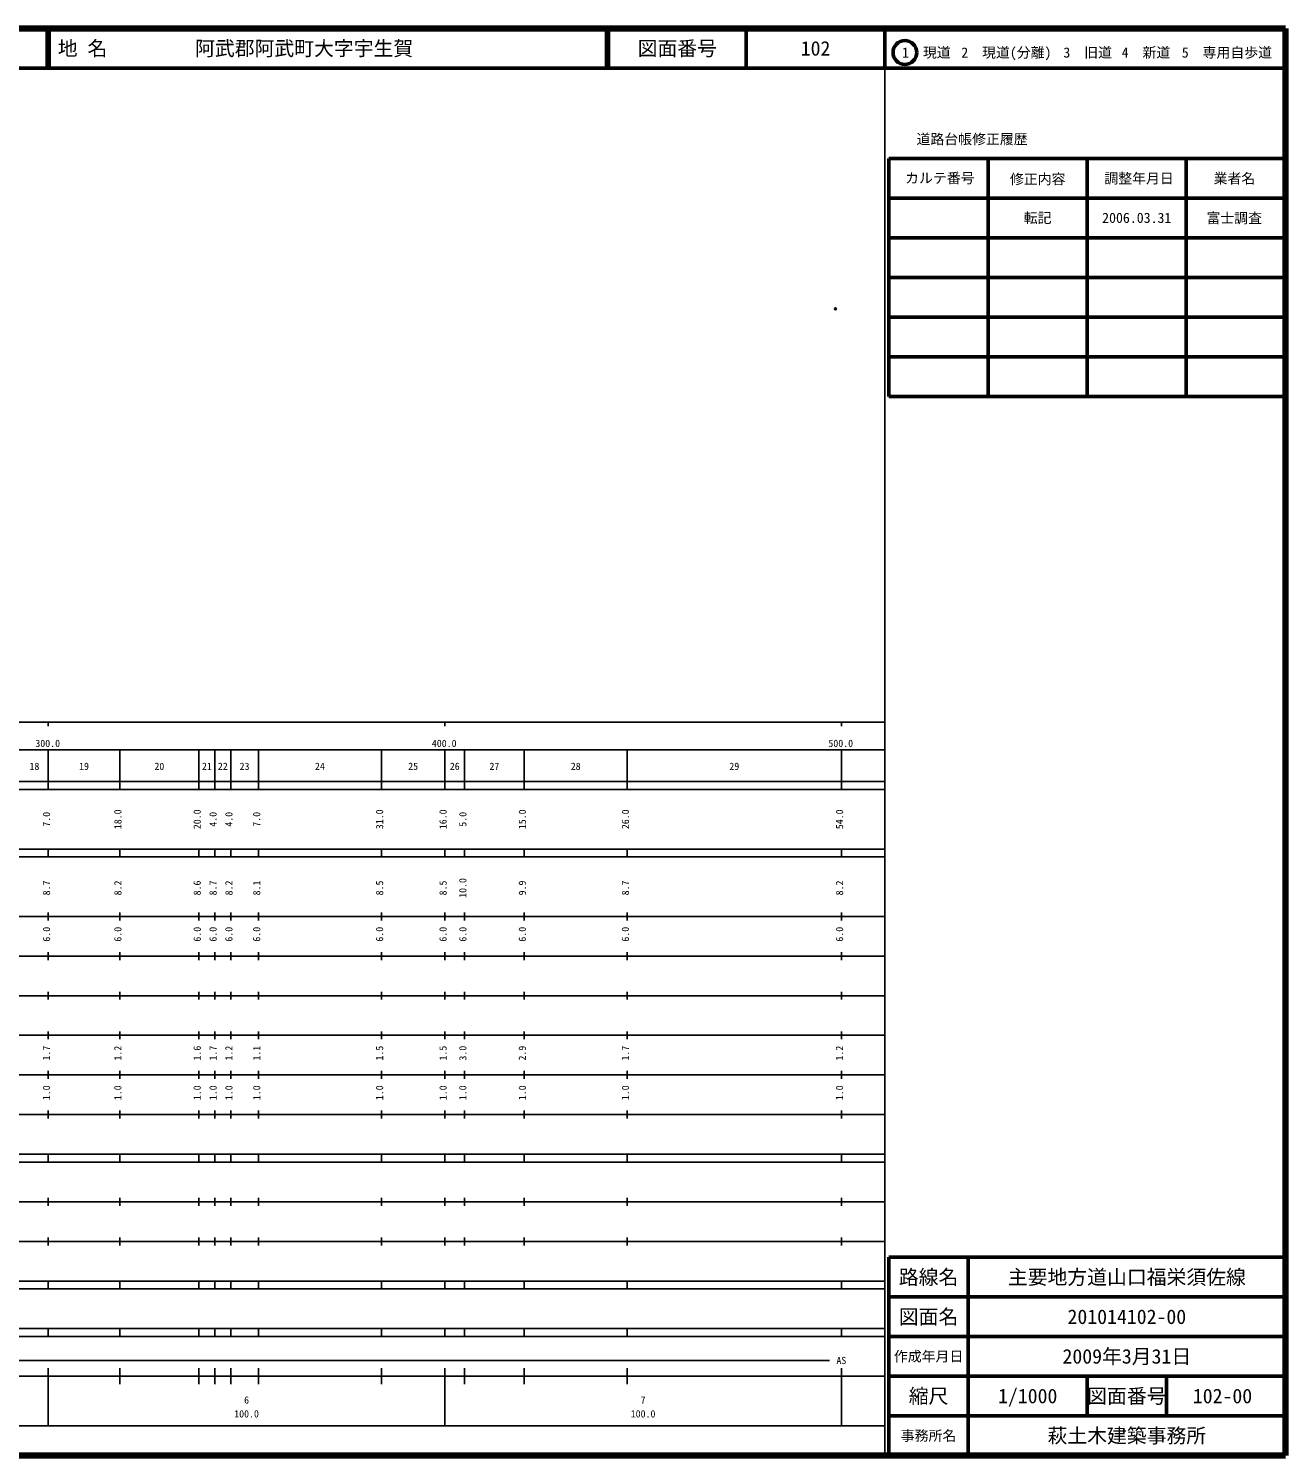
# Model space of a CAD drawing. Units: millimetres on the paper. Extents: x 40 to 680, y 20 to 380.
# Drawn here: x 363 to 680, y 20 to 380 of the extents above; entities that cross this region are included whole.
import ezdxf
from ezdxf.enums import TextEntityAlignment as Align

# ---------------------------------------------------------------- set-up
doc = ezdxf.new("R2010")
doc.units = ezdxf.units.MM
doc.header["$PDMODE"] = 32
doc.header["$PDSIZE"] = 0.5
doc.layers.add('M-OTRS', color=6, linetype='Continuous')
doc.layers.add('M-TTL-TXT', color=7, linetype='Continuous')
for name, color, linetype, lineweight in [('M-TTL', 2, 'Continuous', 140), ('M-TTL-BAND', 7, 'Continuous', 25), ('M-TTL-FRAM', 2, 'Continuous', 50), ('M-TTL-LINE', 7, 'Continuous', 50)]:
    doc.layers.add(name, color=color, linetype=linetype, lineweight=lineweight)
doc.styles.add('ＭＳ ゴシック', font='')
doc.styles.get('ＭＳ ゴシック').set_extended_font_data('MS Gothic')

msp = doc.modelspace()

# ---------------------------------------------------------------- linework, layer by layer
at = {"layer": 'M-OTRS'}
msp.add_point((566.515, 309.302), dxfattribs=at)
at = {"layer": 'M-TTL'}
for p, q in [((680, 380), (40, 380)), ((680, 20), (680, 380)), ((40, 20), (680, 20))]:
    msp.add_line(p, q, dxfattribs=at)
at = {"layer": 'M-TTL-BAND'}
for p, q in [((579, 20), (579, 370)), ((40, 205), (579, 205)), ((368, 205), (368, 204)), ((468, 205), (468, 204)), ((568, 205), (568, 204)), ((68, 198), (579, 198)), ((368, 188), (368, 198)), ((386, 188), (386, 198)), ((406, 188), (406, 198)), ((410, 188), (410, 198)), ((414, 188), (414, 198)), ((421, 188), (421, 198)), ((452, 188), (452, 198)), ((468, 188), (468, 198)), ((473, 188), (473, 198)), ((488, 188), (488, 198)), ((514, 188), (514, 198)), ((568, 188), (568, 198)), ((40, 190), (579, 190)), ((40, 188), (579, 188)), ((40, 173), (579, 173)), ((368, 171), (368, 173)), ((386, 171), (386, 173)), ((406, 171), (406, 173)), ((410, 171), (410, 173)), ((414, 171), (414, 173)), ((421, 171), (421, 173)), ((452, 171), (452, 173)), ((468, 171), (468, 173)), ((473, 171), (473, 173)), ((488, 171), (488, 173)), ((514, 171), (514, 173)), ((568, 171), (568, 173)), ((40, 171), (579, 171)), ((40, 156), (579, 156)), ((368, 155), (368, 157)), ((386, 155), (386, 157)), ((406, 155), (406, 157)), ((410, 155), (410, 157)), ((414, 155), (414, 157)), ((421, 155), (421, 157)), ((452, 155), (452, 157)), ((468, 155), (468, 157)), ((473, 155), (473, 157)), ((488, 155), (488, 157)), ((514, 155), (514, 157)), ((568, 155), (568, 157)), ((46, 146), (579, 146)), ((368, 145), (368, 147)), ((386, 145), (386, 147)), ((406, 145), (406, 147)), ((410, 145), (410, 147)), ((414, 145), (414, 147)), ((421, 145), (421, 147)), ((452, 145), (452, 147)), ((468, 145), (468, 147)), ((473, 145), (473, 147)), ((488, 145), (488, 147)), ((514, 145), (514, 147)), ((568, 145), (568, 147)), ((368, 135), (368, 137)), ((386, 135), (386, 137)), ((406, 135), (406, 137)), ((410, 135), (410, 137)), ((414, 135), (414, 137)), ((421, 135), (421, 137)), ((452, 135), (452, 137)), ((468, 135), (468, 137)), ((473, 135), (473, 137)), ((488, 135), (488, 137)), ((514, 135), (514, 137)), ((568, 135), (568, 137)), ((52, 136), (579, 136)), ((46, 126), (579, 126)), ((368, 125), (368, 127)), ((386, 125), (386, 127)), ((406, 125), (406, 127)), ((410, 125), (410, 127)), ((414, 125), (414, 127)), ((421, 125), (421, 127)), ((452, 125), (452, 127)), ((468, 125), (468, 127)), ((473, 125), (473, 127)), ((488, 125), (488, 127)), ((514, 125), (514, 127)), ((568, 125), (568, 127)), ((52, 116), (579, 116)), ((368, 115), (368, 117)), ((386, 115), (386, 117)), ((406, 115), (406, 117)), ((410, 115), (410, 117)), ((414, 115), (414, 117)), ((421, 115), (421, 117)), ((452, 115), (452, 117)), ((468, 115), (468, 117)), ((473, 115), (473, 117)), ((488, 115), (488, 117)), ((514, 115), (514, 117)), ((568, 115), (568, 117)), ((46, 106), (579, 106)), ((368, 105), (368, 107)), ((386, 105), (386, 107)), ((406, 105), (406, 107)), ((410, 105), (410, 107)), ((414, 105), (414, 107)), ((421, 105), (421, 107)), ((452, 105), (452, 107)), ((468, 105), (468, 107)), ((473, 105), (473, 107)), ((488, 105), (488, 107)), ((514, 105), (514, 107)), ((568, 105), (568, 107)), ((40, 96), (579, 96)), ((40, 94), (579, 94)), ((368, 94), (368, 96)), ((386, 94), (386, 96)), ((406, 94), (406, 96)), ((410, 94), (410, 96)), ((414, 94), (414, 96)), ((421, 94), (421, 96)), ((452, 94), (452, 96)), ((468, 94), (468, 96)), ((473, 94), (473, 96)), ((488, 94), (488, 96)), ((514, 94), (514, 96)), ((568, 94), (568, 96)), ((49, 84), (579, 84)), ((368, 83), (368, 85)), ((386, 83), (386, 85)), ((406, 83), (406, 85)), ((410, 83), (410, 85)), ((414, 83), (414, 85)), ((421, 83), (421, 85)), ((452, 83), (452, 85)), ((468, 83), (468, 85)), ((473, 83), (473, 85)), ((488, 83), (488, 85)), ((514, 83), (514, 85)), ((568, 83), (568, 85)), ((40, 74), (579, 74)), ((368, 73), (368, 75)), ((386, 73), (386, 75)), ((406, 73), (406, 75)), ((410, 73), (410, 75)), ((414, 73), (414, 75)), ((421, 73), (421, 75)), ((452, 73), (452, 75)), ((468, 73), (468, 75)), ((473, 73), (473, 75)), ((488, 73), (488, 75)), ((514, 73), (514, 75)), ((568, 73), (568, 75)), ((40, 64), (579, 64)), ((40, 62), (579, 62)), ((368, 62), (368, 64)), ((386, 62), (386, 64)), ((406, 62), (406, 64)), ((410, 62), (410, 64)), ((414, 62), (414, 64)), ((421, 62), (421, 64)), ((452, 62), (452, 64)), ((468, 62), (468, 64)), ((473, 62), (473, 64)), ((488, 62), (488, 64)), ((514, 62), (514, 64)), ((568, 62), (568, 64)), ((40, 52), (579, 52)), ((368, 50), (368, 52)), ((386, 50), (386, 52)), ((406, 50), (406, 52)), ((410, 50), (410, 52)), ((414, 50), (414, 52)), ((421, 50), (421, 52)), ((452, 50), (452, 52)), ((468, 50), (468, 52)), ((473, 50), (473, 52)), ((488, 50), (488, 52)), ((514, 50), (514, 52)), ((568, 50), (568, 52)), ((40, 50), (579, 50)), ((71, 44), (565, 44)), ((40, 40), (579, 40)), ((368, 27.5), (368, 42)), ((386, 38), (386, 42)), ((406, 38), (406, 42)), ((410, 38), (410, 42)), ((414, 38), (414, 42)), ((421, 38), (421, 42)), ((452, 38), (452, 42)), ((468, 27.5), (468, 42)), ((473, 38), (473, 42)), ((488, 38), (488, 42)), ((514, 38), (514, 42)), ((568, 27.5), (568, 42)), ((68, 27.5), (579, 27.5))]:
    msp.add_line(p, q, dxfattribs=at)
at = {"layer": 'M-TTL-FRAM'}
for p, q in [((580, 347.197), (580, 287.197)), ((580, 347.197), (680, 347.197)), ((580, 287.197), (680, 287.197)), ((680, 70), (580, 70)), ((580, 70), (580, 20))]:
    msp.add_line(p, q, dxfattribs=at)
at = {"layer": 'M-TTL-LINE'}
for p, q in [((367.75, 380), (367.75, 370)), ((368.25, 380), (368.25, 370)), ((508.747, 380), (508.747, 370)), ((509.247, 380), (509.247, 370)), ((543.997, 380), (543.997, 370)), ((579, 380), (579, 370)), ((40, 370), (680, 370)), ((605, 347.197), (605, 287.197)), ((630, 347.197), (630, 287.197)), ((655, 347.197), (655, 287.197)), ((580, 337.197), (680, 337.197)), ((580, 327.197), (680, 327.197)), ((580, 317.197), (680, 317.197)), ((580, 307.197), (680, 307.197)), ((580, 297.197), (680, 297.197)), ((600, 70), (600, 20)), ((680, 60), (580, 60)), ((680, 50), (580, 50)), ((680, 40), (580, 40)), ((630, 40), (630, 30)), ((650, 40), (650, 30)), ((680, 30), (580, 30))]:
    msp.add_line(p, q, dxfattribs=at)
msp.add_circle((584.031, 373.958), 3, dxfattribs=at)

# ---------------------------------------------------------------- texts
at = {"layer": 'M-TTL-BAND', "style": 'ＭＳ ゴシック'}
for s, p in [('300.0', (367.844, 198.195)), ('400.0', (467.844, 198.195)), ('500.0', (567.844, 198.195)), ('18', (364.5, 192.405)), ('19', (377, 192.405)), ('20', (396, 192.405)), ('21', (408, 192.405)), ('22', (412, 192.405)), ('23', (417.5, 192.405)), ('24', (436.5, 192.405)), ('25', (460, 192.405)), ('26', (470.5, 192.405)), ('27', (480.5, 192.405)), ('28', (501, 192.405)), ('29', (541, 192.405)), ('AS', (568, 42.5)), ('6', (418, 32.523)), ('7', (518, 32.523)), ('100.0', (418, 29.033)), ('100.0', (518, 29.033))]:
    msp.add_text(s, height=1.833, dxfattribs=at).set_placement(p, align=Align.BOTTOM_CENTER)
for s, p in [('7.0', (369, 180.5)), ('18.0', (387, 180.5)), ('20.0', (407, 180.5)), ('4.0', (411, 180.5)), ('4.0', (415, 180.5)), ('7.0', (422, 180.5)), ('31.0', (453, 180.5)), ('16.0', (469, 180.5)), ('5.0', (474, 180.5)), ('15.0', (489, 180.5)), ('26.0', (515, 180.5)), ('54.0', (569, 180.5)), ('8.7', (369, 163.174)), ('8.2', (387, 163.174)), ('8.6', (407, 163.174)), ('8.7', (411, 163.174)), ('8.2', (415, 163.174)), ('8.1', (422, 163.174)), ('8.5', (453, 163.174)), ('8.5', (469, 163.174)), ('10.0', (474, 163.174)), ('9.9', (489, 163.174)), ('8.7', (515, 163.174)), ('8.2', (569, 163.174)), ('6.0', (369, 151.5)), ('6.0', (387, 151.5)), ('6.0', (407, 151.5)), ('6.0', (411, 151.5)), ('6.0', (415, 151.5)), ('6.0', (422, 151.5)), ('6.0', (453, 151.5)), ('6.0', (469, 151.5)), ('6.0', (474, 151.5)), ('6.0', (489, 151.5)), ('6.0', (515, 151.5)), ('6.0', (569, 151.5)), ('1.7', (369, 121.5)), ('1.2', (387, 121.5)), ('1.6', (407, 121.5)), ('1.7', (411, 121.5)), ('1.2', (415, 121.5)), ('1.1', (422, 121.5)), ('1.5', (453, 121.5)), ('1.5', (469, 121.5)), ('3.0', (474, 121.5)), ('2.9', (489, 121.5)), ('1.7', (515, 121.5)), ('1.2', (569, 121.5)), ('1.0', (369, 111.5)), ('1.0', (387, 111.5)), ('1.0', (407, 111.5)), ('1.0', (411, 111.5)), ('1.0', (415, 111.5)), ('1.0', (422, 111.5)), ('1.0', (453, 111.5)), ('1.0', (469, 111.5)), ('1.0', (474, 111.5)), ('1.0', (489, 111.5)), ('1.0', (515, 111.5)), ('1.0', (569, 111.5))]:
    msp.add_text(s, height=1.833, rotation=90, dxfattribs=at).set_placement(p, align=Align.BOTTOM_CENTER)
at = {"layer": 'M-TTL-TXT', "style": 'ＭＳ ゴシック'}
for s, p in [('地 名', (370.38, 375)), ('阿武郡阿武町大字宇生賀', (405.024, 375))]:
    msp.add_text(s, height=3.666, dxfattribs=at).set_placement(p, align=Align.MIDDLE_LEFT)
for s, height, p in [('図面番号', 3.666, (526.622, 375)), ('102', 3.666, (561.497, 375)), ('1\u3000現道', 2.566, (589.448, 373.958)), ('2\u3000現道(分離)', 2.566, (609.619, 373.958)), ('3\u3000旧道', 2.566, (630.121, 373.958)), ('4\u3000新道', 2.566, (644.824, 373.958)), ('5\u3000専用自歩道', 2.566, (665.228, 373.958)), ('道路台帳修正履歴', 2.566, (600.968, 352.113)), ('カルテ番号', 2.566, (592.839, 342.277)), ('修正内容', 2.566, (617.509, 342.023)), ('調整年月日', 2.566, (643.089, 342.197)), ('業者名', 2.566, (667.134, 342.197)), ('転記', 2.566, (617.5, 332.245)), ('2006.03.31', 2.566, (642.5, 332.245)), ('富士調査', 2.566, (667.077, 332.189)), ('路線名', 3.666, (590, 65)), ('路線名', 3.666, (590, 65)), ('主要地方道山口福栄須佐線', 3.666, (640, 65)), ('図面名', 3.666, (590, 55)), ('図面名', 3.666, (590, 55)), ('201014102-00', 3.666, (640, 55)), ('2009年3月31日', 3.666, (640, 45)), ('作成年月日', 2.566, (590, 45)), ('作成年月日', 2.566, (590, 45)), ('縮尺', 3.666, (590, 35)), ('縮尺', 3.666, (590, 35)), ('1/1000', 3.666, (615, 35)), ('図面番号', 3.666, (640, 35)), ('図面番号', 3.666, (640, 35)), ('102-00', 3.666, (664.125, 35)), ('事務所名', 2.566, (590, 25)), ('事務所名', 2.566, (590, 25)), ('萩土木建築事務所', 3.666, (640, 25))]:
    msp.add_text(s, height=height, dxfattribs=at).set_placement(p, align=Align.MIDDLE_CENTER)

doc.saveas('drawing.dxf')
